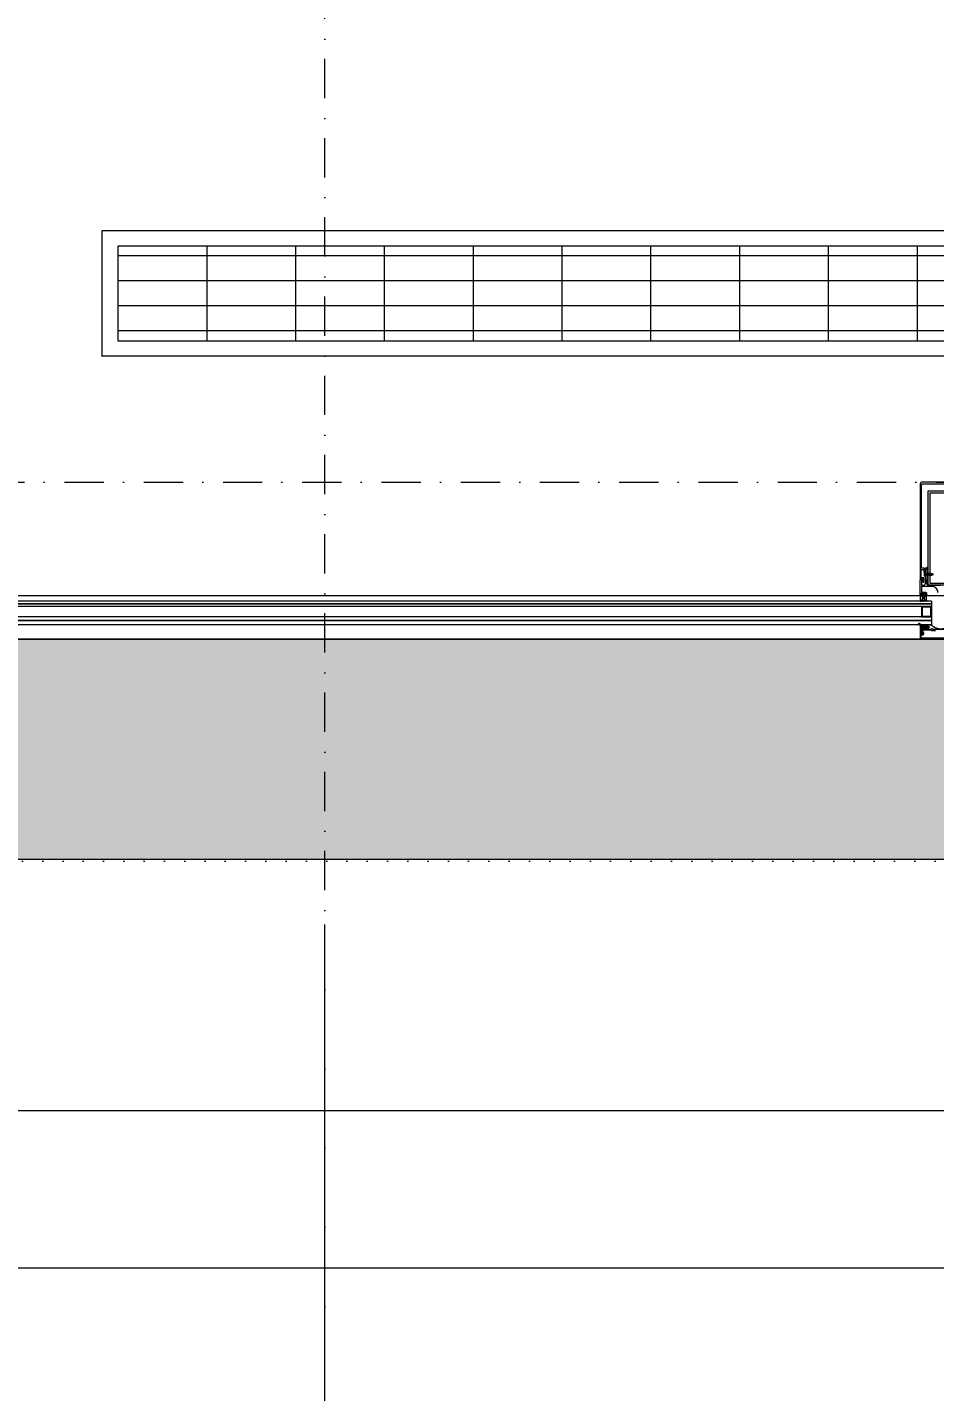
# Model space of a CAD drawing. Extents: x -1701 to 23780, y -363 to 7742.
# Drawn here: x 2010.6 to 2154.9, y 200.3 to 417.3 of the extents above; entities that cross this region are included whole.
import ezdxf
from ezdxf.enums import TextEntityAlignment as Align

# ---------------------------------------------------------------- set-up
doc = ezdxf.new("R2010")
doc.units = 0
doc.header["$LTSCALE"] = 25
doc.header["$MEASUREMENT"] = 0
doc.header["$PDMODE"] = 1
doc.linetypes.add('Audi$0$DASHDOT2', pattern=[0.5, 0.25, -0.125, 0, -0.125])
doc.linetypes.add('Audi$0$DOT2', pattern=[0.125, 0, -0.125])
doc.layers.get('0').update_dxf_attribs({"color": 9, "lineweight": 9})
doc.layers.get('Defpoints').update_dxf_attribs({"color": 9, "lineweight": 9})
for name, color, linetype, lineweight in [('Audi$0$06D', 8, 'Continuous', 9), ('Audi$0$09', 8, 'Continuous', 9), ('Audi$0$10', 8, 'Continuous', 9), ('Audi$0$15', 8, 'Continuous', 9), ('Audi$0$20', 8, 'Audi$0$DOT2', 9), ('Audi$0$21', 8, 'Continuous', 9), ('Audi$0$24', 8, 'Audi$0$DASHDOT2', 9), ('Audi$0$25', 8, 'Continuous', 9), ('Audi$0$32', 8, 'Continuous', 9)]:
    doc.layers.add(name, color=color, linetype=linetype, lineweight=lineweight)
doc.styles.add('Audi$0$Arial', font='arial.ttf', dxfattribs={"height": 2.5})
doc.styles.add('Audi$0$MuuM_TEXT-STANDART', font='ARIALN.TTF')
doc.dimstyles.new('Audi$0$MuuM_DIM50', dxfattribs={"dimscale": 5, "dimtxt": 2, "dimasz": 1, "dimexe": 1, "dimexo": 1, "dimgap": 1, "dimtad": 1, "dimdec": 1, "dimrnd": 0.5, "dimdsep": 46, "dimtxsty": 'Audi$0$MuuM_TEXT-STANDART', "dimblk": 'Audi$0$_ArchTick', "dimcen": 0, "dimdle": 0.15, "dimclrd": 256, "dimclre": 256, "dimclrt": 256, "dimadec": 0, "dimazin": 0, "dimtfac": 5, "dimtdec": 1, "dimtix": 1, "dimtmove": 2, "dimatfit": 3, "dimldrblk": 'Audi$0$_Dot', "dimfxl": 3, "dimfxlon": 1, "dimtolj": 1, "dimlwd": -1, "dimlwe": -1, "dimarcsym": 0})

# ---------------------------------------------------------------- blocks, each defined once
blk = doc.blocks.new('Audi$0$p-konvektor_audi')
for p, q in [((250, 89.48), (0, 89.47)), ((250, 89.47), (0, 89.48)), ((0, 89.48), (0, 69.47)), ((16.61, 71.95), (16.6, 86.99)), ((30.73, 71.95), (30.72, 86.99)), ((44.85, 71.95), (44.84, 86.99)), ((58.96, 71.95), (58.96, 86.99)), ((73.08, 71.95), (73.08, 86.99)), ((87.2, 71.95), (87.2, 86.99)), ((101.32, 71.95), (101.32, 86.99)), ((115.44, 71.95), (115.44, 86.99)), ((129.56, 71.95), (129.56, 86.99)), ((199.29, 85.44), (2.49, 85.42)), ((196.99, 81.46), (2.49, 81.45)), ((194.68, 77.48), (2.49, 77.47)), ((192.38, 73.51), (2.49, 73.49)), ((0, 69.47), (250, 69.47))]:
    blk.add_line(p, q)
for points in [[(250, 89.47), (0, 89.47), (0, 69.47), (250, 69.47)], [(247.51, 86.99), (247.51, 71.95), (2.49, 71.95), (2.49, 86.99)]]:
    blk.add_lwpolyline(points, close=True)
blk = doc.blocks.new('*U4860')
at = {"layer": 'Audi$0$10'}
h = blk.add_hatch(dxfattribs=at)
h.set_pattern_fill('LINE', color=256, scale=0.666667, angle=585, style=0)
h.set_pattern_definition([(135, (54.08257, -143.59187), (0.058925565, 0.058925565), [])])
edge = h.paths.add_edge_path()
edge.add_arc((-3.72, -23.02), 0.625, 382.6612, 422.8, ccw=False)
edge.add_arc((-3, -22.7), 0.162, 207.04, 269.8973)
edge.add_line((-3, -22.86), (-2.92, -22.86))
edge.add_line((-2.92, -22.86), (-2.91, -22.86))
edge.add_line((-2.91, -22.86), (-2.9, -22.86))
edge.add_line((-2.9, -22.86), (-2.89, -22.86))
edge.add_line((-2.89, -22.86), (-2.89, -22.86))
edge.add_line((-2.89, -22.86), (-2.88, -22.85))
edge.add_line((-2.88, -22.85), (-2.87, -22.85))
edge.add_line((-2.87, -22.85), (-2.87, -22.84))
edge.add_line((-2.87, -22.84), (-2.86, -22.84))
edge.add_line((-2.86, -22.84), (-2.86, -22.83))
edge.add_line((-2.86, -22.83), (-2.86, -22.81))
edge.add_line((-2.86, -22.81), (-2.86, -22.74))
edge.add_line((-2.86, -22.74), (-2.86, -22.73))
edge.add_line((-2.86, -22.73), (-2.86, -22.73))
edge.add_line((-2.86, -22.73), (-2.86, -22.73))
edge.add_line((-2.86, -22.73), (-2.86, -22.73))
edge.add_line((-2.86, -22.73), (-2.85, -22.72))
edge.add_line((-2.85, -22.72), (-2.85, -22.72))
edge.add_line((-2.85, -22.72), (-2.85, -22.72))
edge.add_line((-2.85, -22.72), (-2.84, -22.72))
edge.add_line((-2.84, -22.72), (-2.84, -22.72))
edge.add_line((-2.84, -22.72), (-2.76, -22.72))
edge.add_line((-2.76, -22.72), (-2.76, -22.72))
edge.add_line((-2.76, -22.72), (-2.75, -22.72))
edge.add_line((-2.75, -22.72), (-2.75, -22.72))
edge.add_line((-2.75, -22.72), (-2.75, -22.72))
edge.add_line((-2.75, -22.72), (-2.74, -22.72))
edge.add_line((-2.74, -22.72), (-2.74, -22.73))
edge.add_line((-2.74, -22.73), (-2.74, -22.73))
edge.add_line((-2.74, -22.73), (-2.74, -22.73))
edge.add_line((-2.74, -22.73), (-2.74, -22.74))
edge.add_line((-2.74, -22.74), (-2.74, -22.81))
edge.add_line((-2.74, -22.81), (-2.74, -22.82))
edge.add_line((-2.74, -22.82), (-2.74, -22.83))
edge.add_line((-2.74, -22.83), (-2.73, -22.84))
edge.add_line((-2.73, -22.84), (-2.73, -22.84))
edge.add_line((-2.73, -22.84), (-2.72, -22.85))
edge.add_line((-2.72, -22.85), (-2.72, -22.85))
edge.add_line((-2.72, -22.85), (-2.71, -22.86))
edge.add_line((-2.71, -22.86), (-2.7, -22.86))
edge.add_line((-2.7, -22.86), (-2.69, -22.86))
edge.add_line((-2.69, -22.86), (-2.68, -22.86))
edge.add_line((-2.68, -22.86), (-2.67, -22.86))
edge.add_line((-2.67, -22.86), (-2.67, -22.86))
edge.add_line((-2.67, -22.86), (-2.66, -22.85))
edge.add_line((-2.66, -22.85), (-2.65, -22.85))
edge.add_line((-2.65, -22.85), (-2.65, -22.84))
edge.add_line((-2.65, -22.84), (-2.64, -22.84))
edge.add_line((-2.64, -22.84), (-2.64, -22.83))
edge.add_line((-2.64, -22.83), (-2.64, -22.81))
edge.add_line((-2.64, -22.81), (-2.64, -22.74))
edge.add_line((-2.64, -22.74), (-2.64, -22.73))
edge.add_line((-2.64, -22.73), (-2.64, -22.73))
edge.add_line((-2.64, -22.73), (-2.64, -22.73))
edge.add_line((-2.64, -22.73), (-2.64, -22.73))
edge.add_line((-2.64, -22.73), (-2.63, -22.72))
edge.add_line((-2.63, -22.72), (-2.63, -22.72))
edge.add_line((-2.63, -22.72), (-2.63, -22.72))
edge.add_line((-2.63, -22.72), (-2.62, -22.72))
edge.add_line((-2.62, -22.72), (-2.62, -22.72))
edge.add_line((-2.62, -22.72), (-2.54, -22.72))
edge.add_line((-2.54, -22.72), (-2.54, -22.72))
edge.add_line((-2.54, -22.72), (-2.53, -22.72))
edge.add_line((-2.53, -22.72), (-2.53, -22.72))
edge.add_line((-2.53, -22.72), (-2.53, -22.72))
edge.add_line((-2.53, -22.72), (-2.52, -22.72))
edge.add_line((-2.52, -22.72), (-2.52, -22.73))
edge.add_line((-2.52, -22.73), (-2.52, -22.73))
edge.add_line((-2.52, -22.73), (-2.52, -22.73))
edge.add_line((-2.52, -22.73), (-2.52, -22.74))
edge.add_line((-2.52, -22.74), (-2.52, -22.81))
edge.add_line((-2.52, -22.81), (-2.52, -22.82))
edge.add_line((-2.52, -22.82), (-2.52, -22.83))
edge.add_line((-2.52, -22.83), (-2.51, -22.84))
edge.add_line((-2.51, -22.84), (-2.51, -22.84))
edge.add_line((-2.51, -22.84), (-2.5, -22.85))
edge.add_line((-2.5, -22.85), (-2.5, -22.85))
edge.add_line((-2.5, -22.85), (-2.49, -22.86))
edge.add_line((-2.49, -22.86), (-2.48, -22.86))
edge.add_line((-2.48, -22.86), (-2.47, -22.86))
edge.add_line((-2.47, -22.86), (-2.46, -22.86))
edge.add_line((-2.46, -22.86), (-2.45, -22.86))
edge.add_line((-2.45, -22.86), (-2.45, -22.86))
edge.add_line((-2.45, -22.86), (-2.44, -22.85))
edge.add_line((-2.44, -22.85), (-2.43, -22.85))
edge.add_line((-2.43, -22.85), (-2.43, -22.84))
edge.add_line((-2.43, -22.84), (-2.42, -22.84))
edge.add_line((-2.42, -22.84), (-2.42, -22.83))
edge.add_line((-2.42, -22.83), (-2.42, -22.81))
edge.add_line((-2.42, -22.81), (-2.42, -22.74))
edge.add_line((-2.42, -22.74), (-2.42, -22.73))
edge.add_line((-2.42, -22.73), (-2.42, -22.73))
edge.add_line((-2.42, -22.73), (-2.42, -22.73))
edge.add_line((-2.42, -22.73), (-2.42, -22.73))
edge.add_line((-2.42, -22.73), (-2.41, -22.72))
edge.add_line((-2.41, -22.72), (-2.41, -22.72))
edge.add_line((-2.41, -22.72), (-2.41, -22.72))
edge.add_line((-2.41, -22.72), (-2.4, -22.72))
edge.add_line((-2.4, -22.72), (-2.4, -22.72))
edge.add_line((-2.4, -22.72), (-2.32, -22.72))
edge.add_line((-2.32, -22.72), (-2.32, -22.72))
edge.add_line((-2.32, -22.72), (-2.31, -22.72))
edge.add_line((-2.31, -22.72), (-2.31, -22.72))
edge.add_line((-2.31, -22.72), (-2.31, -22.72))
edge.add_line((-2.31, -22.72), (-2.3, -22.72))
edge.add_line((-2.3, -22.72), (-2.3, -22.73))
edge.add_line((-2.3, -22.73), (-2.3, -22.73))
edge.add_line((-2.3, -22.73), (-2.3, -22.73))
edge.add_line((-2.3, -22.73), (-2.3, -22.74))
edge.add_line((-2.3, -22.74), (-2.3, -22.81))
edge.add_line((-2.3, -22.81), (-2.3, -22.82))
edge.add_line((-2.3, -22.82), (-2.3, -22.83))
edge.add_line((-2.3, -22.83), (-2.29, -22.84))
edge.add_line((-2.29, -22.84), (-2.29, -22.84))
edge.add_line((-2.29, -22.84), (-2.28, -22.85))
edge.add_line((-2.28, -22.85), (-2.28, -22.85))
edge.add_line((-2.28, -22.85), (-2.27, -22.86))
edge.add_line((-2.27, -22.86), (-2.26, -22.86))
edge.add_line((-2.26, -22.86), (-2.25, -22.86))
edge.add_line((-2.25, -22.86), (-2.24, -22.86))
edge.add_line((-2.24, -22.86), (-2.23, -22.86))
edge.add_line((-2.23, -22.86), (-2.23, -22.86))
edge.add_line((-2.23, -22.86), (-2.22, -22.85))
edge.add_line((-2.22, -22.85), (-2.21, -22.85))
edge.add_line((-2.21, -22.85), (-2.21, -22.84))
edge.add_line((-2.21, -22.84), (-2.2, -22.84))
edge.add_line((-2.2, -22.84), (-2.2, -22.83))
edge.add_line((-2.2, -22.83), (-2.2, -22.81))
edge.add_line((-2.2, -22.81), (-2.2, -22.74))
edge.add_line((-2.2, -22.74), (-2.2, -22.73))
edge.add_line((-2.2, -22.73), (-2.2, -22.73))
edge.add_line((-2.2, -22.73), (-2.2, -22.73))
edge.add_line((-2.2, -22.73), (-2.2, -22.73))
edge.add_line((-2.2, -22.73), (-2.19, -22.72))
edge.add_line((-2.19, -22.72), (-2.19, -22.72))
edge.add_line((-2.19, -22.72), (-2.19, -22.72))
edge.add_line((-2.19, -22.72), (-2.18, -22.72))
edge.add_line((-2.18, -22.72), (-2.18, -22.72))
edge.add_line((-2.18, -22.72), (-2.1, -22.72))
edge.add_line((-2.1, -22.72), (-2.1, -22.72))
edge.add_line((-2.1, -22.72), (-2.09, -22.72))
edge.add_line((-2.09, -22.72), (-2.09, -22.72))
edge.add_line((-2.09, -22.72), (-2.09, -22.72))
edge.add_line((-2.09, -22.72), (-2.08, -22.72))
edge.add_line((-2.08, -22.72), (-2.08, -22.73))
edge.add_line((-2.08, -22.73), (-2.08, -22.73))
edge.add_line((-2.08, -22.73), (-2.08, -22.73))
edge.add_line((-2.08, -22.73), (-2.08, -22.74))
edge.add_line((-2.08, -22.74), (-2.08, -22.99))
edge.add_arc((-2.11, -22.99), 0.03, 270, 360, ccw=False)
edge.add_line((-2.11, -23.02), (-2.29, -23.02))
edge.add_line((-2.29, -23.02), (-2.29, -23.19))
edge.add_line((-2.29, -23.19), (-2.22, -23.21))
edge.add_arc((-2.23, -23.26), 0.05, 327.9606, 435.4015, ccw=False)
edge.add_arc((-2.27, -23.23), 0.1, 296.3878, 327.9606, ccw=False)
edge.add_arc((-2.52, -22.73), 0.663, 243.6122, 296.3878, ccw=False)
edge.add_arc((-2.77, -23.23), 0.1, 212.0394, 243.6122, ccw=False)
edge.add_arc((-2.82, -23.26), 0.05, 104.5985, 212.0394, ccw=False)
edge.add_line((-2.83, -23.21), (-2.75, -23.19))
edge.add_line((-2.75, -23.19), (-2.75, -23.02))
edge.add_line((-2.75, -23.02), (-3.17, -23.02))
edge.add_arc((-3.17, -22.97), 0.05, 193.1598, 270, ccw=False)
edge.add_arc((-3.97, -23.12), 0.763, 370.8798, 411.3382)
edge.add_arc((-3.45, -22.51), 0.0486, 74.5683, 206.9707, ccw=False)
edge = h.paths.add_edge_path(flags=16)
edge.add_arc((-2.62, -23.22), 0.03, 180, 259.176, ccw=False)
edge.add_line((-2.65, -23.22), (-2.65, -23.05))
edge.add_arc((-2.62, -23.05), 0.03, 90, 180, ccw=False)
edge.add_line((-2.62, -23.02), (-2.42, -23.02))
edge.add_arc((-2.42, -23.05), 0.03, 360, 450, ccw=False)
edge.add_line((-2.39, -23.05), (-2.39, -23.22))
edge.add_arc((-2.42, -23.22), 0.03, 280.824, 360, ccw=False)
edge.add_arc((-2.52, -22.69), 0.562, 259.176, 280.824, ccw=False)
for p, q in [((-2.56, -14.43), (-2.45, -14.43)), ((-2.56, -14.98), (-2.45, -14.98)), ((-2.45, -14.98), (-2.45, -14.43)), ((-2.4, -14.85), (-2.45, -14.56)), ((-2.44, -14.56), (-2.45, -14.56)), ((-2.45, -14.69), (-2.42, -14.82)), ((-2.42, -14.82), (-2.45, -14.82)), ((-2.44, -14.56), (-2.39, -14.85)), ((-2.42, -14.59), (-2.44, -14.56)), ((-2.37, -14.59), (-2.42, -14.59)), ((-2.37, -14.82), (-2.42, -14.59)), ((-2.42, -14.82), (-2.4, -14.85)), ((-2.42, -14.82), (-2.4, -14.85)), ((-2.4, -14.85), (-2.39, -14.85)), ((-2.39, -14.85), (-2.37, -14.82)), ((-2.35, -14.56), (-2.37, -14.59)), ((-2.37, -14.59), (-2.33, -14.82)), ((-2.33, -14.82), (-2.37, -14.82)), ((-2.33, -14.59), (-2.35, -14.56)), ((-2.35, -14.56), (-2.35, -14.56)), ((-2.31, -14.85), (-2.35, -14.56)), ((-2.35, -14.56), (-2.3, -14.85)), ((-2.28, -14.59), (-2.33, -14.59)), ((-2.28, -14.82), (-2.33, -14.59)), ((-2.33, -14.82), (-2.31, -14.85)), ((-2.33, -14.82), (-2.31, -14.85)), ((-2.31, -14.85), (-2.3, -14.85)), ((-2.3, -14.85), (-2.28, -14.82)), ((-2.26, -14.56), (-2.28, -14.59)), ((-2.28, -14.59), (-2.23, -14.82)), ((-2.28, -14.82), (-2.23, -14.82)), ((-2.25, -14.56), (-2.26, -14.56)), ((-2.21, -14.85), (-2.26, -14.56)), ((-2.23, -14.59), (-2.25, -14.56)), ((-2.25, -14.56), (-2.2, -14.85)), ((-2.18, -14.82), (-2.23, -14.59)), ((-2.18, -14.59), (-2.23, -14.59)), ((-2.23, -14.82), (-2.21, -14.85)), ((-2.23, -14.82), (-2.21, -14.85)), ((-2.04, -14.82), (-2.23, -14.82)), ((-2.21, -14.85), (-2.2, -14.85)), ((-2.2, -14.85), (-2.18, -14.82)), ((-2.16, -14.56), (-2.18, -14.59)), ((-2.18, -14.59), (-1.99, -14.59)), ((-2.18, -14.59), (-2.13, -14.82)), ((-2.18, -14.82), (-2.13, -14.82)), ((-2.18, -14.82), (-2.13, -14.82)), ((-2.15, -14.56), (-2.16, -14.56)), ((-2.11, -14.85), (-2.16, -14.56)), ((-2.13, -14.59), (-2.15, -14.56)), ((-2.15, -14.56), (-2.11, -14.85)), ((-2.09, -14.82), (-2.13, -14.59)), ((-2.09, -14.59), (-2.13, -14.59)), ((-2.13, -14.82), (-2.11, -14.85)), ((-2.13, -14.82), (-2.11, -14.85)), ((-2.11, -14.85), (-2.09, -14.82)), ((-2.11, -14.85), (-2.11, -14.85)), ((-2.07, -14.56), (-2.09, -14.59)), ((-2.09, -14.59), (-2.04, -14.82)), ((-2.09, -14.82), (-2.04, -14.82)), ((-2.09, -14.82), (-2.04, -14.82)), ((-2.06, -14.56), (-2.07, -14.56)), ((-2.02, -14.85), (-2.07, -14.56)), ((-2.04, -14.59), (-2.06, -14.56)), ((-2.06, -14.56), (-2.01, -14.85)), ((-1.99, -14.82), (-2.04, -14.59)), ((-2.04, -14.82), (-2.02, -14.85)), ((-2.04, -14.82), (-2.02, -14.85)), ((-2.02, -14.85), (-2.01, -14.85)), ((-2.01, -14.85), (-1.99, -14.82)), ((-1.97, -14.56), (-1.99, -14.59)), ((-1.99, -14.59), (-1.94, -14.82)), ((-1.99, -14.82), (-1.94, -14.82)), ((-1.99, -14.82), (-1.94, -14.82)), ((-1.97, -14.56), (-1.96, -14.56)), ((-1.92, -14.85), (-1.97, -14.56)), ((-1.94, -14.59), (-1.96, -14.56)), ((-1.96, -14.56), (-1.91, -14.85)), ((-1.89, -14.59), (-1.94, -14.59)), ((-1.89, -14.82), (-1.94, -14.59)), ((-1.94, -14.82), (-1.92, -14.85)), ((-1.94, -14.82), (-1.92, -14.85)), ((-1.92, -14.85), (-1.91, -14.85)), ((-1.91, -14.85), (-1.89, -14.82)), ((-1.87, -14.56), (-1.89, -14.59)), ((-1.89, -14.59), (-1.84, -14.82)), ((-1.89, -14.82), (-1.84, -14.82)), ((-1.82, -14.85), (-1.87, -14.56)), ((-1.86, -14.56), (-1.87, -14.56)), ((-1.86, -14.56), (-1.82, -14.85)), ((-1.84, -14.59), (-1.86, -14.56)), ((-1.8, -14.82), (-1.84, -14.59)), ((-1.8, -14.59), (-1.84, -14.59)), ((-1.84, -14.82), (-1.82, -14.85)), ((-1.84, -14.82), (-1.82, -14.85)), ((-1.82, -14.85), (-1.8, -14.82)), ((-1.82, -14.85), (-1.82, -14.85)), ((-1.78, -14.56), (-1.8, -14.59)), ((-1.8, -14.59), (-1.75, -14.82)), ((-1.75, -14.82), (-1.8, -14.82)), ((-1.78, -14.56), (-1.77, -14.56)), ((-1.73, -14.85), (-1.78, -14.56)), ((-1.75, -14.59), (-1.77, -14.56)), ((-1.77, -14.56), (-1.72, -14.85)), ((-1.75, -14.59), (-1.7, -14.59)), ((-1.7, -14.82), (-1.75, -14.59)), ((-1.75, -14.82), (-1.73, -14.85)), ((-1.75, -14.82), (-1.73, -14.85)), ((-1.73, -14.85), (-1.72, -14.85)), ((-1.72, -14.85), (-1.7, -14.82)), ((-1.68, -14.56), (-1.7, -14.59)), ((-1.7, -14.59), (-1.65, -14.82)), ((-1.7, -14.82), (-1.65, -14.82)), ((-1.63, -14.85), (-1.68, -14.56)), ((-1.68, -14.56), (-1.67, -14.56)), ((-1.67, -14.56), (-1.62, -14.85)), ((-1.65, -14.59), (-1.67, -14.56)), ((-1.6, -14.82), (-1.65, -14.59)), ((-1.6, -14.59), (-1.65, -14.59)), ((-1.65, -14.82), (-1.63, -14.85)), ((-1.65, -14.82), (-1.63, -14.85)), ((-1.63, -14.85), (-1.62, -14.85)), ((-1.62, -14.85), (-1.6, -14.82)), ((-1.58, -14.56), (-1.6, -14.59)), ((-1.6, -14.59), (-1.55, -14.82)), ((-1.6, -14.82), (-1.55, -14.82)), ((-1.53, -14.85), (-1.58, -14.56)), ((-1.58, -14.56), (-1.57, -14.56)), ((-1.57, -14.56), (-1.53, -14.85)), ((-1.55, -14.59), (-1.57, -14.56)), ((-1.51, -14.82), (-1.55, -14.59)), ((-1.51, -14.59), (-1.55, -14.59)), ((-1.55, -14.82), (-1.53, -14.85)), ((-1.55, -14.82), (-1.53, -14.85)), ((-1.53, -14.85), (-1.51, -14.82)), ((-1.53, -14.85), (-1.53, -14.85)), ((-1.49, -14.56), (-1.51, -14.59)), ((-1.51, -14.82), (-1.46, -14.82)), ((-1.44, -14.85), (-1.49, -14.56)), ((-1.48, -14.56), (-1.49, -14.56)), ((-1.48, -14.56), (-1.43, -14.85)), ((-1.46, -14.59), (-1.48, -14.56)), ((-1.41, -14.82), (-1.46, -14.59)), ((-1.44, -14.59), (-1.46, -14.59)), ((-1.46, -14.82), (-1.44, -14.85)), ((-1.4, -14.61), (-1.44, -14.59)), ((-1.44, -14.85), (-1.43, -14.85)), ((-1.43, -14.85), (-1.41, -14.82)), ((-1.41, -14.81), (-1.18, -14.72)), ((-1.41, -14.82), (-1.41, -14.81)), ((-1.39, -14.59), (-1.4, -14.61)), ((-1.4, -14.61), (-1.31, -14.77)), ((-1.37, -14.66), (-1.39, -14.59)), ((-1.38, -14.59), (-1.39, -14.59)), ((-1.36, -14.62), (-1.38, -14.59)), ((-1.38, -14.59), (-1.36, -14.68)), ((-1.36, -14.68), (-1.37, -14.66)), ((-1.31, -14.77), (-1.36, -14.62)), ((-1.18, -14.7), (-1.36, -14.62)), ((-1.17, -14.71), (-1.18, -14.7)), ((-1.18, -14.72), (-1.17, -14.71)), ((-1.47, -18.95), (-1.47, -22.7))]:
    blk.add_line(p, q, dxfattribs=at)
for points in [[(2.95, 0), (-2.95, 0, 0.414214), (-3.25, -0.3), (-3.25, -15.48, 0.470043), (-3.22, -15.51), (-3.15, -15.51, 0.430327), (-3.05, -15.41), (-2.88, -15.41), (-2.88, -15.69), (-2.95, -15.72, 0.508142), (-2.95, -15.77), (-2.78, -15.92, 0.650971), (-2.7, -15.89), (-2.7, -15.26, 0.414214), (-2.75, -15.21), (-3.1, -15.21), (-3.1, -13.91), (-2.74, -13.91), (-2.67, -14.03), (-2.67, -14.3, 0.414214), (-2.64, -14.33), (-2.6, -14.33, 0.267949), (-2.58, -14.31), (-2.47, -14.13, 0.131652), (-2.47, -14.12), (-2.47, -13.99, 0.131652), (-2.47, -13.97), (-2.62, -13.72, 0.267949), (-2.64, -13.71), (-3.05, -13.71), (-3.05, -0.4, -0.414214), (-2.95, -0.3), (2.95, -0.3)], [(-0.45, -17.56, 0.414214), (-1.4, -16.61), (-2.97, -16.61, 0.414214), (-3.07, -16.71), (-3.07, -17.43, 0.414214), (-2.97, -17.53), (-2.41, -17.53, -0.414214), (-2.25, -17.69), (-2.25, -18.01, -0.414214), (-2.35, -18.11), (-2.45, -18.11, -0.414214), (-2.55, -18.01), (-2.55, -17.99), (-2.4, -17.99), (-2.4, -17.69), (-2.72, -17.69), (-2.75, -17.66), (-2.78, -17.69), (-3.1, -17.69), (-3.1, -17.99), (-2.95, -17.99), (-2.95, -18.01, -0.414214), (-3.05, -18.11), (-3.22, -18.11, -0.414214), (-3.25, -18.08), (-3.25, -16.61), (-3.25, -15.54, -0.414214), (-3.22, -15.51), (-3, -15.51, -0.414214), (-2.9, -15.61), (-2.9, -15.63, -0.414214), (-2.93, -15.66), (-3.07, -15.66), (-3.07, -16.31, 0.414214), (-2.97, -16.41), (-2.75, -16.41, 0.414214), (-2.45, -16.11), (-2.45, -14.74), (-2.42, -14.71), (-2.45, -14.68), (-2.45, -13.89), (-2.26, -13.55, -0.767327), (-2.2, -13.57), (-2.2, -15.5), (-2.25, -15.61), (-2.25, -15.73), (-2.22, -15.75), (-2.25, -15.76), (-2.25, -15.83, -1), (-2.25, -15.89), (-2.25, -15.97, -1), (-2.25, -16.03), (-2.25, -16.11, 0.414214), (-1.95, -16.41), (0, -16.41)], [(-0.83, -23.68), (-1.44, -23.68, -0.198912), (-1.46, -23.67), (-1.55, -23.58), (-2.71, -23.58), (-2.9, -23.68), (-2.74, -23.96, -1), (-2.87, -24.04), (-3.09, -23.66, -0.414214), (-3.08, -23.62), (-2.98, -23.57), (-3.12, -23.07, -0.493145), (-3.05, -22.98), (-2.85, -22.98, -0.414214), (-2.8, -23.03), (-2.8, -23.1, -0.414214), (-2.83, -23.13), (-2.95, -23.13), (-2.88, -23.38), (-2.15, -23.38), (-2.15, -23.13), (-2.27, -23.13, -0.414214), (-2.3, -23.1), (-2.3, -23.03, -0.414214), (-2.25, -22.98), (-1.9, -22.98, -0.414214), (-1.85, -23.03), (-1.85, -23.1, -0.414214), (-1.88, -23.13), (-2, -23.13), (-2, -23.38), (-1.45, -23.38), (-1.45, -23.31, -0.414214), (-1.42, -23.28), (-1.33, -23.28, -0.414214), (-1.3, -23.31), (-1.3, -23.38), (1.3, -23.38)], [(3.25, -22.7), (3.25, -22.75), (2.45, -22.75, 0.10228), (1.16, -23.02, -0.152313), (0, -23.38, -0.152313), (-1.16, -23.02, 0.159108), (-1.84, -22.75), (-3.02, -22.75), (-3.02, -22.7), (-1.84, -22.7, -0.158967), (-1.13, -22.98, 0.152054), (0, -23.33, 0.152944), (1.13, -22.98, -0.10266), (2.45, -22.7), (3.25, -22.7)]]:
    blk.add_lwpolyline(points, format="xyb", dxfattribs=at)
for points in [[(-2, -1.41), (2, -1.41), (2, -16.41), (-2, -16.41)], [(-1.7, -1.71), (1.7, -1.71), (1.7, -16.11), (-1.7, -16.11)], [(-1.47, -21.42), (-1.47, -19.82), (-3.07, -19.82), (-3.07, -21.42)], [(-1.57, -21.32), (-1.57, -19.92), (-2.97, -19.92), (-2.97, -21.32)]]:
    blk.add_lwpolyline(points, close=True, dxfattribs=at)
for points in [[(-2.65, -14.67), (-2.63, -14.7), (-2.63, -14.71), (-2.65, -14.74)], [(-1.51, -14.59), (-1.46, -14.82)]]:
    blk.add_lwpolyline(points, dxfattribs=at)
for points in [[(-2.47, -18.13, -0.414214), (-2.57, -18.03), (-2.57, -17.97), (-2.45, -17.97), (-2.45, -17.87, 0.333333), (-3.05, -17.87), (-3.05, -17.97), (-2.93, -17.97), (-2.93, -18.03, -0.414214), (-3.03, -18.13), (-3.25, -18.13), (-3.25, -18.78), (-3.21, -18.78, 0.307685), (-3.15, -18.74, -1.128702), (-3.09, -18.77, -0.201212), (-3.25, -18.88, 0.978531), (-3.25, -18.98, 0.1613), (-3.04, -18.86, -0.307572), (-3.02, -18.86), (-2.83, -18.97, 0.8391), (-2.81, -18.95), (-2.89, -18.86, -0.8391), (-2.87, -18.83), (-2.61, -18.97, 0.8391), (-2.59, -18.95), (-2.67, -18.86, -0.8391), (-2.65, -18.83), (-2.39, -18.97, 0.8391), (-2.37, -18.95), (-2.45, -18.86, -0.8391), (-2.43, -18.83), (-2.17, -18.97, 0.8391), (-2.15, -18.95), (-2.23, -18.86, -0.176327), (-2.25, -18.8), (-2.25, -18.13)], [(-2.67, -18.13), (-2.67, -17.9, 0.375047), (-2.7, -17.87, 0.067879), (-2.8, -17.87, 0.375047), (-2.83, -17.9), (-2.83, -18.13, -0.298217), (-2.89, -18.22, 0.298217), (-2.95, -18.31), (-2.95, -18.34, 0.414214), (-2.92, -18.37), (-2.58, -18.37, 0.414214), (-2.55, -18.34), (-2.55, -18.31, 0.298217), (-2.61, -18.22, -0.298217)], [(-2.95, -18.55), (-2.95, -18.58, 1), (-2.55, -18.58), (-2.55, -18.55, 0.414214), (-2.58, -18.52), (-2.92, -18.52, 0.414214)], [(-3.44, -22.46, -0.176952), (-3.15, -22.78, 0.281357), (-3, -22.86), (-2.92, -22.86), (-2.91, -22.86), (-2.9, -22.86), (-2.89, -22.86), (-2.89, -22.86), (-2.88, -22.85), (-2.87, -22.85), (-2.87, -22.84), (-2.86, -22.84), (-2.86, -22.83), (-2.86, -22.81), (-2.86, -22.74), (-2.86, -22.73), (-2.86, -22.73), (-2.86, -22.73), (-2.86, -22.73), (-2.85, -22.72), (-2.85, -22.72), (-2.85, -22.72), (-2.84, -22.72), (-2.84, -22.72), (-2.76, -22.72), (-2.76, -22.72), (-2.75, -22.72), (-2.75, -22.72), (-2.75, -22.72), (-2.74, -22.72), (-2.74, -22.73), (-2.74, -22.73), (-2.74, -22.73), (-2.74, -22.74), (-2.74, -22.81), (-2.74, -22.82), (-2.74, -22.83), (-2.73, -22.84), (-2.73, -22.84), (-2.72, -22.85), (-2.72, -22.85), (-2.71, -22.86), (-2.7, -22.86), (-2.69, -22.86), (-2.68, -22.86), (-2.67, -22.86), (-2.67, -22.86), (-2.66, -22.85), (-2.65, -22.85), (-2.65, -22.84), (-2.64, -22.84), (-2.64, -22.83), (-2.64, -22.81), (-2.64, -22.74), (-2.64, -22.73), (-2.64, -22.73), (-2.64, -22.73), (-2.64, -22.73), (-2.63, -22.72), (-2.63, -22.72), (-2.63, -22.72), (-2.62, -22.72), (-2.62, -22.72), (-2.54, -22.72), (-2.54, -22.72), (-2.53, -22.72), (-2.53, -22.72), (-2.53, -22.72), (-2.52, -22.72), (-2.52, -22.73), (-2.52, -22.73), (-2.52, -22.73), (-2.52, -22.74), (-2.52, -22.81), (-2.52, -22.82), (-2.52, -22.83), (-2.51, -22.84), (-2.51, -22.84), (-2.5, -22.85), (-2.5, -22.85), (-2.49, -22.86), (-2.48, -22.86), (-2.47, -22.86), (-2.46, -22.86), (-2.45, -22.86), (-2.45, -22.86), (-2.44, -22.85), (-2.43, -22.85), (-2.43, -22.84), (-2.42, -22.84), (-2.42, -22.83), (-2.42, -22.81), (-2.42, -22.74), (-2.42, -22.73), (-2.42, -22.73), (-2.42, -22.73), (-2.42, -22.73), (-2.41, -22.72), (-2.41, -22.72), (-2.41, -22.72), (-2.4, -22.72), (-2.4, -22.72), (-2.32, -22.72), (-2.32, -22.72), (-2.31, -22.72), (-2.31, -22.72), (-2.31, -22.72), (-2.3, -22.72), (-2.3, -22.73), (-2.3, -22.73), (-2.3, -22.73), (-2.3, -22.74), (-2.3, -22.81), (-2.3, -22.82), (-2.3, -22.83), (-2.29, -22.84), (-2.29, -22.84), (-2.28, -22.85), (-2.28, -22.85), (-2.27, -22.86), (-2.26, -22.86), (-2.25, -22.86), (-2.24, -22.86), (-2.23, -22.86), (-2.23, -22.86), (-2.22, -22.85), (-2.21, -22.85), (-2.21, -22.84), (-2.2, -22.84), (-2.2, -22.83), (-2.2, -22.81), (-2.2, -22.74), (-2.2, -22.73), (-2.2, -22.73), (-2.2, -22.73), (-2.2, -22.73), (-2.19, -22.72), (-2.19, -22.72), (-2.19, -22.72), (-2.18, -22.72), (-2.18, -22.72), (-2.1, -22.72), (-2.1, -22.72), (-2.09, -22.72), (-2.09, -22.72), (-2.09, -22.72), (-2.08, -22.72), (-2.08, -22.73), (-2.08, -22.73), (-2.08, -22.73), (-2.08, -22.74), (-2.08, -22.99, -0.414214), (-2.11, -23.02), (-2.29, -23.02), (-2.29, -23.19), (-2.22, -23.21, -0.506456), (-2.19, -23.28, -0.13864), (-2.23, -23.32, -0.234436), (-2.82, -23.32, -0.13864), (-2.86, -23.28, -0.506456), (-2.83, -23.21), (-2.75, -23.19), (-2.75, -23.02), (-3.17, -23.02, -0.348434), (-3.22, -22.98, 0.17839), (-3.49, -22.53, -0.651907)], [(-3.1, -24.85), (-3.1, -24.28), (-2.78, -24.28, 1), (-2.78, -24.13), (-3.1, -24.13), (-3.1, -23.65), (-3.02, -23.6, 0.339454), (-3, -23.57), (-3.14, -23.04, 0.876976), (-3.25, -23.05), (-3.25, -25), (3.25, -25), (3.25, -23.05, 0.876976), (3.14, -23.04), (3, -23.57, 0.339454), (3.02, -23.6), (3.1, -23.65), (3.1, -24.13), (2.78, -24.13, 1), (2.78, -24.28), (3.1, -24.28), (3.1, -24.85)], [(-2.63, -23.27, -0.359904), (-2.65, -23.24), (-2.65, -23.07, -0.414214), (-2.62, -23.04), (-2.42, -23.04, -0.414214), (-2.39, -23.07), (-2.39, -23.24, -0.359904), (-2.42, -23.27, -0.094739)], [(-2.63, -23.27, -0.359904), (-2.65, -23.24), (-2.65, -23.07, -0.414214), (-2.62, -23.04), (-2.42, -23.04, -0.414214), (-2.39, -23.07), (-2.39, -23.24, -0.359904), (-2.42, -23.27, -0.094739)]]:
    blk.add_lwpolyline(points, format="xyb", close=True, dxfattribs=at)
for centre, start, end in [((-2.13, -14.73), 144.7573, 172.4905), ((-2.13, -14.68), 187.5095, 215.2427)]:
    blk.add_arc(centre, 0.521, start, end, dxfattribs=at)
at = {"layer": 'Audi$0$15'}
for p, q in [((-1.47, -18.95), (-204.74, -18.95)), ((-1.47, -19.35), (-204.74, -19.35)), ((-1.47, -19.42), (-204.74, -19.42)), ((-1.47, -19.82), (-204.74, -19.82)), ((-1.47, -21.42), (-204.74, -21.42)), ((-1.47, -22.02), (-204.74, -22.02)), ((-1.47, -22.1), (-204.74, -22.1)), ((-1.47, -22.7), (-204.74, -22.7))]:
    blk.add_line(p, q, dxfattribs=at)
blk = doc.blocks.new('Audi$0$_ArchTick')
at = {"color": 0, "linetype": 'ByBlock', "const_width": 0.15}
blk.add_lwpolyline([(-0.5, -0.5), (0.5, 0.5)], dxfattribs=at)
blk = doc.blocks.new('*D4762')
at = {"layer": 'Audi$0$25', "transparency": 16777216}
for p, q in [((-3500, -2580), (-3500, -2560)), ((0, -2580), (0, -2560)), ((-3500.75, -2565), (0.75, -2565))]:
    blk.add_line(p, q, dxfattribs=at)
at = {"layer": 'Defpoints', "color": 0, "transparency": 16777216}
for p in [(0, -2565), (-3500, -2590), (0, -2590)]:
    blk.add_point(p, dxfattribs=at)
at = {"layer": 'Audi$0$25', "transparency": 16777216, "xscale": 5, "yscale": 5, "zscale": 5, "rotation": 180}
blk.add_blockref('Audi$0$_ArchTick', (-3500, -2565), dxfattribs=at)
at = {"layer": 'Audi$0$25', "transparency": 16777216, "xscale": 5, "yscale": 5, "zscale": 5}
blk.add_blockref('Audi$0$_ArchTick', (0, -2565), dxfattribs=at)
at = {"layer": 'Audi$0$25', "transparency": 16777216, "insert": (-1750, -2554.89), "char_height": 10, "attachment_point": 5, "style": 'Audi$0$MuuM_TEXT-STANDART'}
blk.add_mtext('\\A1;3500', dxfattribs=at)
blk = doc.blocks.new('Audi$0$_Dot')
at = {"color": 0, "linetype": 'ByBlock', "lineweight": -2}
blk.add_line((-0.5, 0), (-1, 0), dxfattribs=at)
at = {"color": 0, "linetype": 'ByBlock', "const_width": 0.5}
blk.add_lwpolyline([(-0.25, 0, 1), (0.25, 0, 1)], format="xyb", close=True, dxfattribs=at)
blk = doc.blocks.new('*D4778')
at = {"layer": 'Audi$0$25', "transparency": 16777216}
for p, q in [((-2800, -2555), (-2800, -2535)), ((-2100, -2555), (-2100, -2535)), ((-2099.25, -2540), (-2800.75, -2540))]:
    blk.add_line(p, q, dxfattribs=at)
at = {"layer": 'Defpoints', "color": 0, "transparency": 16777216}
for p in [(-2800, -2540), (-2800, -2590), (-2100, -2590)]:
    blk.add_point(p, dxfattribs=at)
at = {"layer": 'Audi$0$25', "transparency": 16777216, "xscale": 5, "yscale": 5, "zscale": 5, "rotation": 180}
blk.add_blockref('Audi$0$_ArchTick', (-2800, -2540), dxfattribs=at)
at = {"layer": 'Audi$0$25', "transparency": 16777216, "xscale": 5, "yscale": 5, "zscale": 5}
blk.add_blockref('Audi$0$_ArchTick', (-2100, -2540), dxfattribs=at)
at = {"layer": 'Audi$0$25', "transparency": 16777216, "insert": (-2450, -2529.89), "char_height": 10, "attachment_point": 5, "style": 'Audi$0$MuuM_TEXT-STANDART'}
blk.add_mtext('\\A1;700', dxfattribs=at)
blk = doc.blocks.new('Audi$0$0_buildingsection')
h = blk.add_hatch(color=256)
h.paths.add_polyline_path([(7.071, 0), (0, 7.071), (-7.071, 0)])
h.paths.add_polyline_path([(5, 0, 1), (-5, 0)], flags=16)
for points in [[(7.071, 0), (0, 7.071), (-7.071, 0), (25, 0)], [(7.071, 0), (0, 7.071), (-7.071, 0), (7.071, 0)]]:
    blk.add_lwpolyline(points)
blk.add_circle((0, 0), 5)
at = {"style": 'Audi$0$Arial'}
blk.add_attdef('KESITADI', text='', height=3, dxfattribs=at).set_placement((0, 0), align=Align.BOTTOM_CENTER)
blk.add_attdef('PAFTAADI', text='', height=2, dxfattribs=at).set_placement((0, -0.5), align=Align.TOP_CENTER)
blk = doc.blocks.new('Audi$0$P-AKS_AUDI')
at = {"layer": 'Audi$0$21', "linetype": 'Audi$0$DASHDOT2'}
blk.add_lwpolyline([(-2664.62, -2580.53), (-2664.62, 1229.1)], dxfattribs=at)
at = {"layer": 'Audi$0$24'}
blk.add_lwpolyline([(-3840, -2440), (360, -2440)], dxfattribs=at)
at = {"layer": 'Audi$0$21'}
ref = blk.add_blockref('Audi$0$0_buildingsection', (-2664.62, -2635.36), dxfattribs=dict(at, xscale=5, yscale=5, zscale=5, rotation=90))
ref.add_attrib('KESITADI', '03', dxfattribs={"layer": '0', "height": 15, "rotation": 90, "style": 'Audi$0$Arial'}).set_placement((-2664.62, -2635.36), align=Align.BOTTOM_CENTER)
ref.add_attrib('PAFTAADI', 'M-D-202', dxfattribs={"layer": '0', "height": 8, "rotation": 90, "style": 'Audi$0$MuuM_TEXT-STANDART', "width": 0.8}).set_placement((-2650.78, -2635.36), align=Align.BOTTOM_CENTER)
at = {"layer": 'Audi$0$25'}
for base, p1, p2, picture, middle in [((-2800, -2540), (-2100, -2590), (-2800, -2590), '*D4778', (-2450, -2529.89)), ((0, -2565), (-3500, -2590), (0, -2590), '*D4762', (-1750, -2554.89))]:
    dim = blk.add_linear_dim(base=base, p1=p1, p2=p2, dimstyle='Audi$0$MuuM_DIM50', dxfattribs=at)
    dim.commit()
    dim.dimension.update_dxf_attribs({"geometry": picture, "text_midpoint": middle})
blk = doc.blocks.new('Audi$0$p-zemin kat')
at = {"layer": 'Audi$0$09'}
h = blk.add_hatch(dxfattribs=at)
h.set_pattern_fill('SQUARE', color=252, scale=20, style=0)
h.paths.add_polyline_path([(1719.56, 285), (3319.5, 285), (3319.5, 320), (1719.67, 320)])
at = {"layer": 'Audi$0$06D'}
for points in [[(3319.5, 326.92), (1724.23, 326.92)], [(1719.67, 320), (3319.5, 320)]]:
    blk.add_lwpolyline(points, dxfattribs=at)
blk.add_lwpolyline([(1719.56, 285), (3319.5, 285), (3319.5, 320), (1719.67, 320)], close=True, dxfattribs=at)
at = {"layer": 'Audi$0$20'}
blk.add_lwpolyline([(1719.56, 284.7), (4822.79, 284.7), (4822.79, 2034.32)], dxfattribs=at)
at = {"layer": 'Audi$0$10'}
blk.add_blockref('*U4860', (2155.83, 345), dxfattribs=at)
at = {"layer": 'Audi$0$24'}
blk.add_blockref('Audi$0$P-AKS_AUDI', (4722.5, 2785), dxfattribs=at)
blk = doc.blocks.new('Audi')
at = {"layer": 'Audi$0$10'}
blk.add_blockref('Audi$0$p-zemin kat', (0, 0), dxfattribs=at)
at = {"layer": 'Audi$0$32', "xscale": -1, "rotation": 180}
blk.add_blockref('Audi$0$p-konvektor_audi', (2022.5, 454.48), dxfattribs=at)

msp = doc.modelspace()

# ---------------------------------------------------------------- block references
at = {"color": 6}
msp.add_blockref('Audi', (0, 0), dxfattribs=at)

doc.saveas('drawing.dxf')
